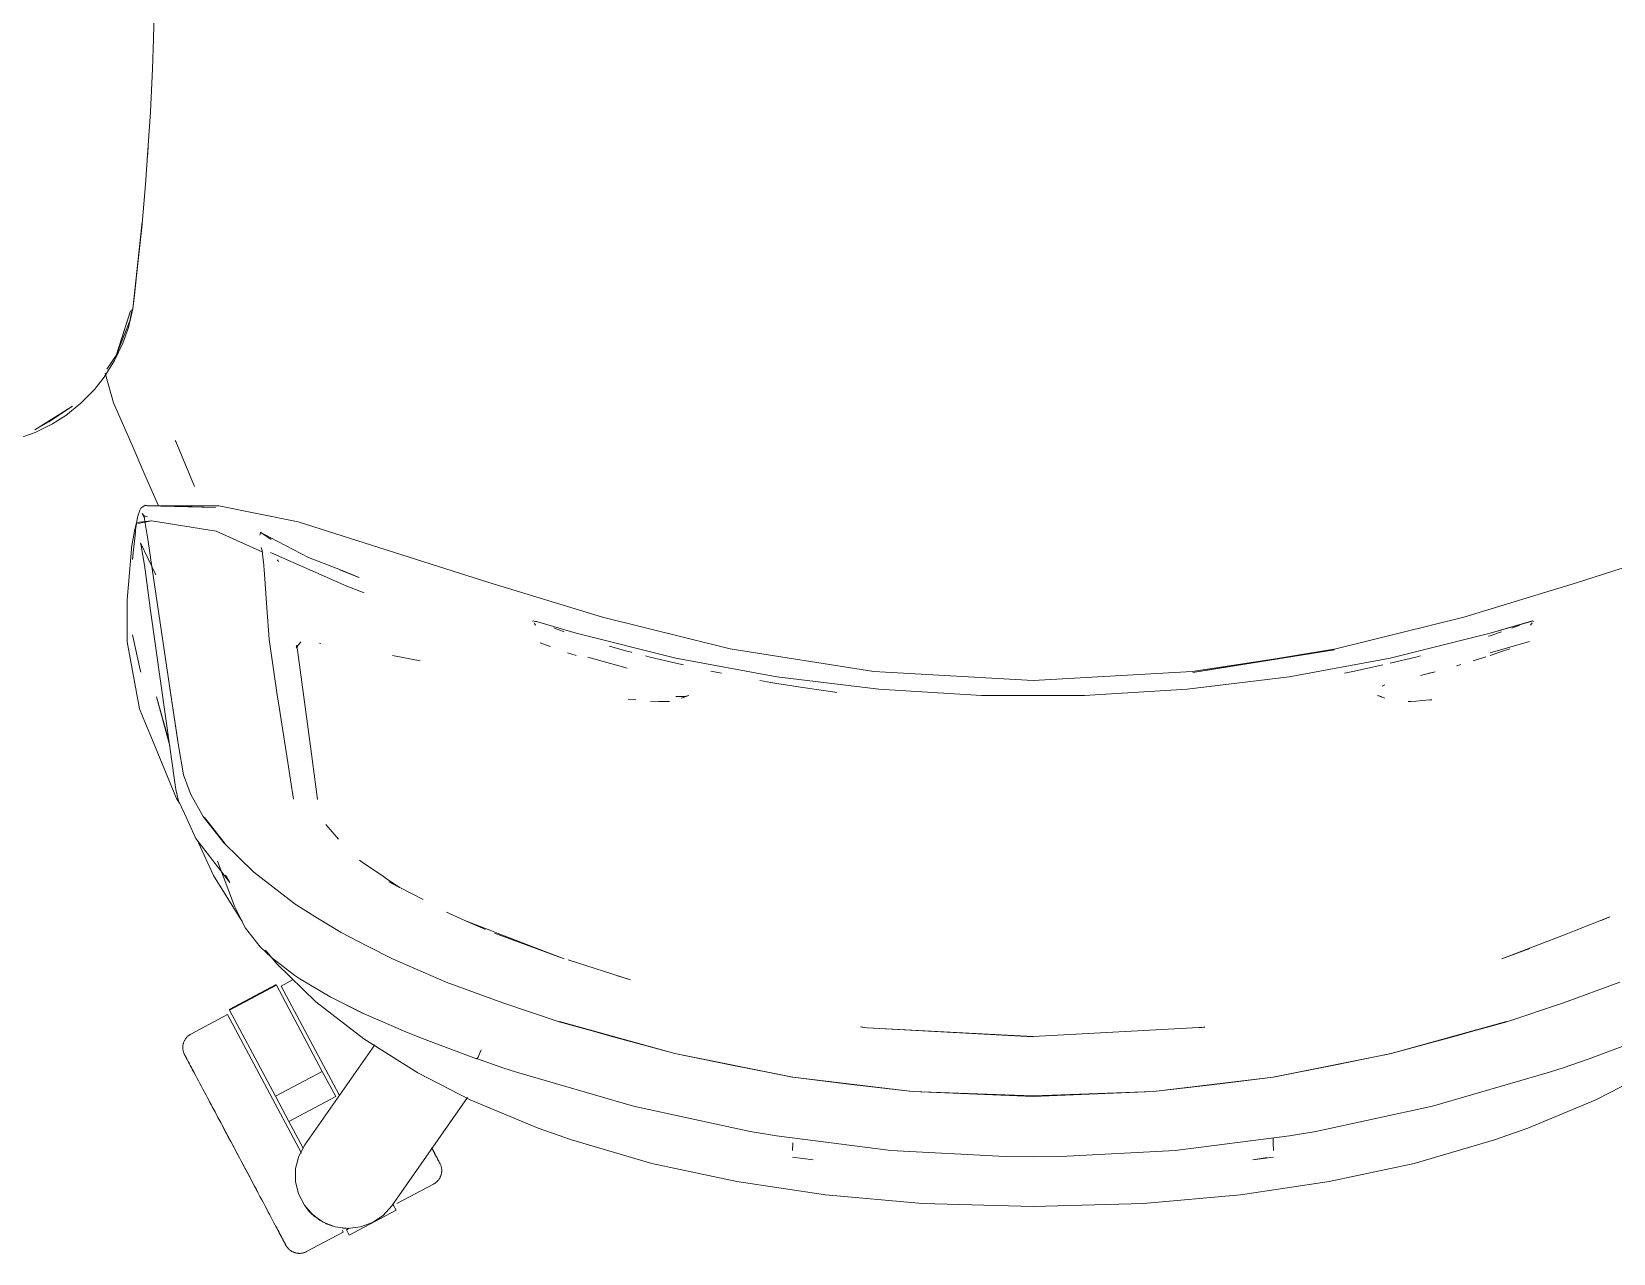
# Model space of a CAD drawing. Header units: millimetres. Extents: x 155927 to 295199, y -4084 to 97293.
# Drawn here: x 229405.4 to 229822.6, y 19396 to 19718.3 of the extents above; entities that cross this region are included whole.
import ezdxf

# ---------------------------------------------------------------- set-up
doc = ezdxf.new("R2010")
doc.units = ezdxf.units.MM
doc.header["$MEASUREMENT"] = 0
doc.layers.add('G-IMPT', color=8, linetype='CONTINUOUS', lineweight=9)
doc.layers.add('I-FURN', color=8, linetype='CONTINUOUS', lineweight=9)

msp = doc.modelspace()

# ---------------------------------------------------------------- linework, layer by layer
at = {"layer": 'G-IMPT'}
for p, q in [((229437.89, 19728.69), (229437.6, 19716.38)), ((229437.3, 19708.5), (229437.6, 19716.38)), ((229437.3, 19708.5), (229436.77, 19697.19)), ((229436.2, 19688.32), (229436.77, 19697.19)), ((229436.2, 19688.32), (229435.48, 19678.03)), ((229436.07, 19686.28), (229435.94, 19684.86)), ((229436.07, 19686.28), (229436.16, 19688.18)), ((229434.49, 19666.64), (229435.48, 19678.03)), ((229432.14, 19645.2), (229434.59, 19668.16)), ((229432.14, 19645.2), (229434.49, 19666.64)), ((229434.59, 19668.16), (229432.47, 19648.02)), ((229427.74, 19632.85), (229431.55, 19644.7)), ((229428.64, 19635.56), (229431.55, 19644.7)), ((229432.14, 19645.2), (229430.98, 19640.24)), ((229431.92, 19645.13), (229431.34, 19642.07)), ((229432.14, 19645.2), (229432.47, 19648.02)), ((229431.34, 19642.07), (229427.74, 19632.85)), ((229429.53, 19636.11), (229430.98, 19640.24)), ((229427.34, 19631.53), (229429.53, 19636.11)), ((229427.74, 19632.85), (229425.32, 19629.27)), ((229427.74, 19632.85), (229428.64, 19635.56)), ((229427.34, 19631.53), (229424.61, 19627.2)), ((229427.06, 19620.37), (229424.8, 19628.19)), ((229418.44, 19620.29), (229421.99, 19623.89)), ((229421.99, 19623.89), (229424.61, 19627.2)), ((229406.31, 19613.24), (229416.26, 19619.56)), ((229409.99, 19615.4), (229416.26, 19619.56)), ((229418.44, 19620.29), (229414.47, 19617.1)), ((229427.06, 19620.37), (229431.92, 19609.24)), ((229406.31, 19613.24), (229409.99, 19615.4)), ((229410.92, 19614.83), (229414.47, 19617.1)), ((229406.41, 19612.59), (229401.64, 19610.88)), ((229406.41, 19612.59), (229410.92, 19614.83)), ((229431.92, 19609.24), (229435.34, 19601.41)), ((229443.34, 19610.47), (229443.44, 19610.2)), ((229448.37, 19598.35), (229443.44, 19610.2)), ((229435.34, 19601.41), (229438.9, 19593.24)), ((229432.88, 19586.93), (229433.41, 19590.21)), ((229433.41, 19590.21), (229433.96, 19592.07)), ((229434.28, 19592.61), (229433.96, 19592.07)), ((229434.28, 19592.61), (229434.78, 19592.98)), ((229435, 19590.72), (229434.61, 19591.22)), ((229435.17, 19590.12), (229434.61, 19591.22)), ((229435.35, 19593.38), (229434.78, 19592.98)), ((229435.17, 19590.12), (229435, 19590.74)), ((229435, 19590.74), (229436.11, 19584.47)), ((229435.54, 19590.39), (229435, 19590.72)), ((229435.35, 19593.38), (229436.22, 19593.19)), ((229453.91, 19592.76), (229435.47, 19593.35)), ((229435.47, 19593.35), (229435.93, 19593.25)), ((229435.54, 19590.39), (229436.04, 19590.32)), ((229453.91, 19592.76), (229435.93, 19593.25)), ((229454.8, 19593.2), (229435.93, 19593.25)), ((229435.93, 19593.25), (229436.1, 19593.21)), ((229436.22, 19593.19), (229436.1, 19593.21)), ((229475.75, 19589.01), (229454.8, 19593.2)), ((229432.62, 19586.52), (229431.81, 19582.27)), ((229432.28, 19581.63), (229432.8, 19586.31)), ((229432.62, 19586.52), (229433.06, 19588.84)), ((229432.88, 19586.93), (229432.8, 19586.31)), ((229437.01, 19589.23), (229433.06, 19588.84)), ((229433.47, 19588.6), (229437.05, 19589.29)), ((229433.47, 19588.6), (229437.01, 19589.23)), ((229454.1, 19586.57), (229437.05, 19589.29)), ((229454.1, 19586.57), (229466.39, 19580.99)), ((229465.63, 19585.5), (229465.78, 19586.18)), ((229465.78, 19586.18), (229465.91, 19586.21)), ((229465.91, 19586.21), (229466.07, 19586.25)), ((229465.91, 19586.21), (229468.61, 19584.37)), ((229465.91, 19586.21), (229468.36, 19584.86)), ((229526, 19573.02), (229475.75, 19589.01)), ((229813.12, 19573.02), (229863.36, 19589.01)), ((229430.96, 19572.47), (229431.76, 19581.8)), ((229431.76, 19581.8), (229431.81, 19582.27)), ((229438.2, 19575.07), (229434.2, 19583.5)), ((229434.2, 19583.5), (229434.34, 19582.64)), ((229434.34, 19582.64), (229435.17, 19577.62)), ((229437.22, 19576.62), (229436.11, 19584.47)), ((229465.94, 19582.23), (229466.22, 19581.46)), ((229478.47, 19579.58), (229468.36, 19584.86)), ((229432.28, 19581.63), (229432.07, 19579.04)), ((229466.24, 19581.4), (229466.22, 19581.46)), ((229466.52, 19578.94), (229466.24, 19581.4)), ((229466.52, 19578.94), (229466.57, 19578.56)), ((229466.82, 19575.16), (229466.57, 19578.56)), ((229488.58, 19572.03), (229468.42, 19580.96)), ((229470.59, 19578.58), (229470.32, 19579.02)), ((229478.47, 19579.58), (229486.94, 19576.33)), ((229435.17, 19577.62), (229435.39, 19576.32)), ((229436.83, 19565.66), (229435.39, 19576.32)), ((229441.77, 19545.75), (229437.22, 19576.62)), ((229466.82, 19575.16), (229467.45, 19566.31)), ((229491.84, 19574.31), (229486.73, 19576.34)), ((229486.73, 19576.34), (229491.27, 19574.54)), ((229486.94, 19576.33), (229491.84, 19574.31)), ((229430.96, 19572.47), (229430.62, 19568.52)), ((229493.16, 19570.29), (229488.58, 19572.03)), ((229526, 19573.02), (229555.97, 19563.84)), ((229783.14, 19563.84), (229813.12, 19573.02)), ((229430.62, 19568.52), (229430.62, 19564.35)), ((229436.83, 19565.66), (229443.5, 19518.44)), ((229468.07, 19558.07), (229467.45, 19566.31)), ((229430.65, 19557.38), (229430.62, 19564.35)), ((229537.56, 19562.79), (229537.8, 19562.88)), ((229537.8, 19562.88), (229538.02, 19562.82)), ((229538.34, 19561.79), (229537.95, 19562.4)), ((229538.02, 19562.82), (229538.32, 19562.75)), ((229538.34, 19561.79), (229538.19, 19562)), ((229538.32, 19562.75), (229538.59, 19562.68)), ((229549.02, 19559.61), (229538.59, 19562.68)), ((229543.82, 19560.77), (229543.16, 19561.01)), ((229589.65, 19555.52), (229555.97, 19563.84)), ((229783.14, 19563.84), (229749.46, 19555.52)), ((229790.09, 19559.61), (229801.31, 19562.88)), ((229790.09, 19559.61), (229800.91, 19562.72)), ((229790.09, 19559.61), (229800.62, 19562.67)), ((229795.87, 19560.99), (229796.84, 19561.33)), ((229796.84, 19561.33), (229797.91, 19561.73)), ((229800.62, 19562.67), (229800.91, 19562.72)), ((229800.78, 19561.79), (229801.16, 19562.4)), ((229800.78, 19561.79), (229800.92, 19562)), ((229801.31, 19562.88), (229801.56, 19562.74)), ((229430.65, 19557.38), (229433.88, 19539.68)), ((229432.06, 19559.24), (229434.1, 19549.94)), ((229468.08, 19557.99), (229468.07, 19558.07)), ((229468.08, 19557.99), (229470.29, 19542.77)), ((229476.46, 19557.33), (229475.22, 19555.77)), ((229481.41, 19556.98), (229481.76, 19556.93)), ((229541.27, 19556.48), (229539.61, 19557.09)), ((229543.82, 19560.77), (229545.92, 19560.02)), ((229575.34, 19553.06), (229549.02, 19559.61)), ((229763.77, 19553.06), (229790.09, 19559.61)), ((229790.09, 19558.98), (229789.63, 19558.83)), ((229790.09, 19558.98), (229792.32, 19559.71)), ((229790.09, 19554.41), (229800.52, 19557.45)), ((229793.12, 19560), (229792.32, 19559.71)), ((229475.26, 19555.98), (229475.3, 19556.21)), ((229475.35, 19556.48), (229475.3, 19556.21)), ((229479.08, 19529.14), (229475.35, 19556.48)), ((229507.88, 19552.3), (229500.63, 19553.71)), ((229541.27, 19556.48), (229542.28, 19556.11)), ((229549.03, 19553.77), (229546.81, 19554.49)), ((229552.12, 19553.32), (229562.51, 19550.41)), ((229558.45, 19556.03), (229557.76, 19556.23)), ((229562.44, 19554.91), (229558.45, 19556.03)), ((229562.44, 19554.91), (229563.58, 19554.59)), ((229563.58, 19554.59), (229563.76, 19554.55)), ((229568.6, 19553.29), (229567.31, 19553.63)), ((229568.6, 19553.29), (229575.35, 19551.74)), ((229575.34, 19553.06), (229602.01, 19548.13)), ((229589.65, 19555.52), (229627.57, 19549.53)), ((229711.54, 19549.53), (229749.08, 19555.26)), ((229749.46, 19555.52), (229711.72, 19549.26)), ((229711.72, 19549.26), (229749.08, 19555.26)), ((229763.77, 19553.06), (229737.11, 19548.13)), ((229763.76, 19551.74), (229770.51, 19553.29)), ((229770.51, 19553.29), (229771.79, 19553.63)), ((229788.17, 19553.12), (229785.68, 19552.34)), ((229788.95, 19553.37), (229788.17, 19553.12)), ((229792.39, 19554.52), (229790.09, 19553.75)), ((229792.39, 19554.52), (229793.11, 19554.78)), ((229795.27, 19555.54), (229793.11, 19554.78)), ((229434.1, 19549.94), (229434.25, 19549.36)), ((229577.33, 19551.28), (229575.35, 19551.74)), ((229587.37, 19549.08), (229584.56, 19549.62)), ((229627.57, 19549.53), (229669.56, 19547.17)), ((229711.54, 19549.53), (229669.56, 19547.17)), ((229751.73, 19549.11), (229754.36, 19549.58)), ((229754.36, 19549.58), (229761.78, 19551.29)), ((229775.59, 19549.44), (229771.73, 19548.44)), ((229775.59, 19549.44), (229774.06, 19549.05)), ((229782.38, 19551.35), (229781.26, 19551.01)), ((229441.77, 19545.75), (229444.1, 19530.56)), ((229441.87, 19545.14), (229444.17, 19529.98)), ((229441.87, 19545.14), (229444.1, 19530.56)), ((229597.48, 19547.16), (229600.38, 19546.6)), ((229602.01, 19546.36), (229600.38, 19546.6)), ((229602.01, 19548.13), (229628.93, 19544.83)), ((229607.63, 19545.51), (229602.01, 19546.36)), ((229607.63, 19545.51), (229616.16, 19544.21)), ((229656, 19543.18), (229628.93, 19544.83)), ((229683.12, 19543.18), (229710.19, 19544.83)), ((229737.11, 19548.13), (229710.19, 19544.83)), ((229761.64, 19545.68), (229762.38, 19545.98)), ((229761.97, 19545.84), (229762.38, 19545.98)), ((229438.38, 19542.86), (229441.73, 19530.97)), ((229438.38, 19542.86), (229441.88, 19529.91)), ((229470.29, 19542.77), (229470.54, 19541.22)), ((229470.54, 19541.22), (229472.4, 19529.45)), ((229564.84, 19542.03), (229562.74, 19542.25)), ((229573.69, 19541.63), (229568.63, 19541.72)), ((229568.63, 19541.72), (229570.9, 19541.64)), ((229573.69, 19541.63), (229570.9, 19541.64)), ((229577.7, 19542.96), (229575.39, 19542.92)), ((229575.53, 19542.91), (229575.39, 19542.92)), ((229578.74, 19543.17), (229576.79, 19542.49)), ((229577.7, 19542.96), (229578.74, 19543.17)), ((229616.16, 19544.21), (229617.82, 19544.03)), ((229656, 19543.18), (229683.12, 19543.18)), ((229760.37, 19543.17), (229762.32, 19542.49)), ((229760.37, 19543.17), (229761.42, 19542.96)), ((229768.46, 19541.64), (229769.16, 19541.64)), ((229770.53, 19541.74), (229769.16, 19541.64)), ((229770.53, 19541.74), (229774.24, 19542.02)), ((229774.24, 19542.02), (229774.72, 19542.05)), ((229433.88, 19539.68), (229435.48, 19535.82)), ((229436.87, 19532.46), (229435.48, 19535.82)), ((229443.66, 19516.01), (229436.87, 19532.46)), ((229445.47, 19522.31), (229444.17, 19529.98)), ((229472.67, 19527.79), (229472.4, 19529.45)), ((229473.73, 19520.95), (229472.67, 19527.79)), ((229479.08, 19529.14), (229480.86, 19515.79)), ((229447.22, 19517.52), (229445.47, 19522.31)), ((229473.73, 19520.95), (229474.47, 19515.88)), ((229443.5, 19518.44), (229444.15, 19515.45)), ((229444.44, 19514.84), (229443.66, 19516.01)), ((229445.72, 19512.08), (229444.15, 19515.45)), ((229447.22, 19517.52), (229447.43, 19517.1)), ((229450.72, 19511.26), (229447.43, 19517.1)), ((229480.86, 19515.79), (229480.72, 19516.26)), ((229448.78, 19505.51), (229445.72, 19512.08)), ((229456.14, 19504.29), (229450.72, 19511.26)), ((229451.05, 19511.04), (229456.45, 19504.09)), ((229451.05, 19511.04), (229453.64, 19507.66)), ((229456.45, 19504.09), (229453.64, 19507.66)), ((229486.36, 19505.29), (229483.02, 19509.2)), ((229457.7, 19493.86), (229448.78, 19505.51)), ((229453.41, 19495.75), (229449.43, 19504.37)), ((229456.14, 19504.29), (229464.04, 19496.56)), ((229454.47, 19499.51), (229458.98, 19487.61)), ((229493, 19499.01), (229491.89, 19499.77)), ((229498.13, 19495.52), (229493, 19499.01)), ((229460.53, 19484.3), (229453.41, 19495.75)), ((229457.7, 19493.86), (229456.58, 19495.81)), ((229464.04, 19496.56), (229474.48, 19488.54)), ((229498.71, 19495.13), (229498.13, 19495.52)), ((229502.46, 19492.57), (229498.71, 19495.13)), ((229502.46, 19492.57), (229499.69, 19494.07)), ((229508.73, 19489.4), (229499.69, 19494.07)), ((229460.05, 19485.38), (229458.98, 19487.61)), ((229474.48, 19488.54), (229474.73, 19488.37)), ((229480.83, 19484.49), (229474.73, 19488.37)), ((229514.84, 19486.01), (229519.68, 19483.82)), ((229461.22, 19482.94), (229460.05, 19485.38)), ((229460.53, 19484.3), (229461.03, 19483.53)), ((229461.22, 19482.94), (229461.84, 19481.81)), ((229461.84, 19481.81), (229465.7, 19476.94)), ((229480.83, 19484.49), (229487.06, 19480.72)), ((229519.68, 19483.82), (229525.13, 19481.51)), ((229519.68, 19483.82), (229526.76, 19481.09)), ((229812.35, 19481.09), (229821.67, 19484.82)), ((229821.67, 19484.82), (229819.43, 19483.82)), ((229493.85, 19477.15), (229487.06, 19480.72)), ((229528.49, 19480.43), (229526.76, 19481.09)), ((229545.94, 19473.72), (229527.53, 19480.54)), ((229545.94, 19473.72), (229528.49, 19480.43)), ((229793.17, 19473.72), (229810.62, 19480.43)), ((229810.62, 19480.43), (229812.35, 19481.09)), ((229468.72, 19474.05), (229465.7, 19476.94)), ((229467.14, 19476.05), (229470.14, 19472.38)), ((229468.72, 19474.05), (229474.85, 19469.33)), ((229493.85, 19477.15), (229500.58, 19473.76)), ((229514.8, 19467.59), (229500.58, 19473.76)), ((229563.41, 19468.19), (229546.93, 19473.44)), ((229793.17, 19473.72), (229800.6, 19476.44)), ((229470.14, 19472.38), (229480.44, 19462.42)), ((229474.85, 19469.33), (229476.14, 19468.47)), ((229563.41, 19468.19), (229559.98, 19469.26)), ((229484.14, 19463.74), (229476.14, 19468.47)), ((229514.8, 19467.59), (229529.68, 19462.13)), ((229809.43, 19462.13), (229824.31, 19467.59)), ((229493.04, 19452.61), (229480.44, 19462.42)), ((229492.75, 19459.43), (229484.14, 19463.74)), ((229493.19, 19459.21), (229484.14, 19463.74)), ((229484.14, 19463.74), (229484.74, 19463.43)), ((229493.19, 19459.21), (229484.74, 19463.43)), ((229544.6, 19457.12), (229529.68, 19462.13)), ((229809.43, 19462.13), (229794.51, 19457.12)), ((229492.75, 19459.43), (229493.19, 19459.21)), ((229493.19, 19459.21), (229504.15, 19454.44)), ((229575.1, 19448.73), (229544.6, 19457.12)), ((229557.85, 19453.39), (229544.69, 19457.16)), ((229575.1, 19448.73), (229544.69, 19457.16)), ((229764.01, 19448.73), (229794.42, 19457.16)), ((229764.01, 19448.73), (229794.51, 19457.12)), ((229781.26, 19453.39), (229794.42, 19457.16)), ((229493.04, 19452.61), (229507.33, 19443.64)), ((229504.15, 19454.44), (229507.83, 19452.96)), ((229507.83, 19452.96), (229522.8, 19447.38)), ((229557.85, 19453.39), (229575.1, 19448.73)), ((229625.83, 19455.5), (229624.05, 19455.76)), ((229624.28, 19455.78), (229624.52, 19455.74)), ((229625.83, 19455.5), (229624.52, 19455.74)), ((229669.56, 19453.18), (229625.83, 19455.5)), ((229669.56, 19453.23), (229625.83, 19455.5)), ((229669.56, 19453.23), (229714.9, 19455.73)), ((229713.28, 19455.5), (229714.59, 19455.74)), ((229714.9, 19455.73), (229713.28, 19455.5)), ((229714.83, 19455.78), (229714.59, 19455.74)), ((229781.26, 19453.39), (229764.01, 19448.73)), ((229816.21, 19447.36), (229831.28, 19452.96)), ((229523.58, 19448.65), (229523.2, 19447.83)), ((229523.58, 19448.65), (229523.3, 19448.01)), ((229523.58, 19448.65), (229524, 19449.71)), ((229523.58, 19448.65), (229523.78, 19449.12)), ((229524, 19449.71), (229523.78, 19449.12)), ((229575.1, 19448.73), (229606.23, 19442.56)), ((229575.1, 19448.73), (229590.12, 19445.66)), ((229575.1, 19448.73), (229606.15, 19442.56)), ((229732.89, 19442.56), (229764.13, 19448.78)), ((229764.13, 19448.78), (229732.96, 19442.56)), ((229764.01, 19448.73), (229748.99, 19445.66)), ((229522.93, 19447.42), (229522.79, 19447.42)), ((229522.79, 19447.42), (229529.73, 19445.02)), ((229522.8, 19447.38), (229522.93, 19447.42)), ((229522.93, 19447.42), (229523.2, 19447.83)), ((229522.93, 19447.42), (229522.97, 19447.43)), ((229523.2, 19447.83), (229522.97, 19447.43)), ((229523.3, 19448.01), (229523.2, 19447.83)), ((229533.33, 19443.82), (229529.73, 19445.02)), ((229606.23, 19442.56), (229590.12, 19445.66)), ((229732.89, 19442.56), (229748.99, 19445.66)), ((229805.78, 19443.82), (229809.38, 19445.02)), ((229816.21, 19447.36), (229809.38, 19445.02)), ((229507.33, 19443.64), (229521.11, 19436.55)), ((229564.16, 19434.88), (229533.33, 19443.82)), ((229637.74, 19438.74), (229606.15, 19442.56)), ((229637.78, 19438.78), (229606.23, 19442.56)), ((229606.23, 19442.56), (229621.7, 19440.62)), ((229637.78, 19438.78), (229621.7, 19440.62)), ((229701.33, 19438.78), (229732.89, 19442.56)), ((229717.41, 19440.62), (229701.33, 19438.78)), ((229701.37, 19438.74), (229732.96, 19442.56)), ((229717.41, 19440.62), (229732.89, 19442.56)), ((229805.78, 19443.82), (229774.95, 19434.88)), ((229818, 19436.55), (229831.78, 19443.64)), ((229539.08, 19429.03), (229521.11, 19436.55)), ((229637.74, 19438.74), (229669.56, 19437.41)), ((229652.67, 19438.1), (229637.78, 19438.78)), ((229637.78, 19438.78), (229669.56, 19437.63)), ((229652.67, 19438.1), (229669.56, 19437.63)), ((229701.33, 19438.78), (229669.56, 19437.63)), ((229669.56, 19437.41), (229701.37, 19438.74)), ((229686.44, 19438.1), (229669.56, 19437.63)), ((229701.33, 19438.78), (229686.44, 19438.1)), ((229800.03, 19429.03), (229818, 19436.55)), ((229564.16, 19434.88), (229594.95, 19428.21)), ((229744.16, 19428.21), (229774.95, 19434.88)), ((229547.82, 19425.96), (229539.08, 19429.03)), ((229601.87, 19427.03), (229594.95, 19428.21)), ((229737.24, 19427.03), (229744.16, 19428.21)), ((229800.03, 19429.03), (229791.29, 19425.96)), ((229547.82, 19425.96), (229569.06, 19419.78)), ((229632.04, 19423.21), (229601.87, 19427.03)), ((229606.18, 19425.23), (229606.11, 19423.14)), ((229707.07, 19423.21), (229737.24, 19427.03)), ((229732.88, 19426.48), (229732.93, 19425.23)), ((229733, 19423.14), (229732.93, 19425.23)), ((229791.29, 19425.96), (229770.05, 19419.78)), ((229569.06, 19419.78), (229591.42, 19414.97)), ((229606.11, 19423.14), (229606.11, 19423.25)), ((229606.14, 19421.38), (229611.56, 19420.73)), ((229662.24, 19421.6), (229632.04, 19423.21)), ((229662.24, 19421.6), (229669.56, 19421.5)), ((229676.87, 19421.6), (229669.56, 19421.5)), ((229676.87, 19421.6), (229707.07, 19423.21)), ((229732.97, 19421.38), (229727.56, 19420.73)), ((229731.32, 19421.3), (229727.56, 19420.73)), ((229733, 19423.14), (229733, 19423.25)), ((229770.05, 19419.78), (229747.69, 19414.97)), ((229591.42, 19414.97), (229614.84, 19411.48)), ((229724.27, 19411.48), (229747.69, 19414.97)), ((229614.84, 19411.48), (229640.41, 19409.21)), ((229698.7, 19409.21), (229724.27, 19411.48)), ((229640.41, 19409.21), (229669.56, 19408.37)), ((229669.56, 19408.37), (229698.7, 19409.21))]:
    msp.add_line(p, q, dxfattribs=at)
at = {"layer": 'I-FURN'}
for p, q in [((229469.94, 19466.92), (229457.58, 19460.35)), ((229457.67, 19460.18), (229470.03, 19466.75)), ((229470.03, 19466.75), (229482.11, 19444.04)), ((229474.42, 19468.24), (229471.26, 19466.56)), ((229471.26, 19466.56), (229486.52, 19437.87)), ((229457.13, 19459.05), (229447.45, 19453.9)), ((229457.13, 19459.05), (229476.6, 19422.45)), ((229469.74, 19437.47), (229457.67, 19460.18)), ((229445.91, 19452.46), (229445.99, 19452.59)), ((229445.99, 19452.59), (229446.09, 19452.72)), ((229446.09, 19452.72), (229446.19, 19452.85)), ((229446.19, 19452.85), (229446.29, 19452.98)), ((229446.29, 19452.98), (229446.4, 19453.1)), ((229446.4, 19453.1), (229446.51, 19453.21)), ((229446.51, 19453.21), (229446.62, 19453.32)), ((229446.62, 19453.32), (229446.75, 19453.43)), ((229446.75, 19453.43), (229446.87, 19453.53)), ((229446.87, 19453.53), (229447, 19453.63)), ((229447, 19453.63), (229447.13, 19453.72)), ((229447.13, 19453.72), (229447.27, 19453.8)), ((229447.27, 19453.8), (229447.41, 19453.88)), ((229447.41, 19453.88), (229447.45, 19453.9)), ((229445.31, 19450.47), (229445.32, 19450.63)), ((229445.31, 19450.31), (229445.31, 19450.47)), ((229445.32, 19450.15), (229445.31, 19450.31)), ((229445.32, 19450.63), (229445.34, 19450.79)), ((229445.33, 19449.99), (229445.32, 19450.15)), ((229445.34, 19449.83), (229445.33, 19449.99)), ((229445.34, 19450.79), (229445.36, 19450.95)), ((229445.37, 19449.67), (229445.34, 19449.83)), ((229445.36, 19450.95), (229445.38, 19451.11)), ((229445.4, 19449.51), (229445.37, 19449.67)), ((229445.38, 19451.11), (229445.42, 19451.27)), ((229445.43, 19449.35), (229445.4, 19449.51)), ((229445.42, 19451.27), (229445.46, 19451.42)), ((229445.48, 19449.2), (229445.43, 19449.35)), ((229445.46, 19451.42), (229445.5, 19451.58)), ((229445.53, 19449.04), (229445.48, 19449.2)), ((229445.5, 19451.58), (229445.56, 19451.73)), ((229445.58, 19448.89), (229445.53, 19449.04)), ((229445.56, 19451.73), (229445.62, 19451.88)), ((229445.64, 19448.74), (229445.58, 19448.89)), ((229445.62, 19451.88), (229445.68, 19452.03)), ((229445.71, 19448.6), (229445.64, 19448.74)), ((229445.68, 19452.03), (229445.75, 19452.17)), ((229445.78, 19448.45), (229445.71, 19448.6)), ((229445.75, 19452.17), (229445.83, 19452.32)), ((229445.79, 19448.45), (229445.78, 19448.45)), ((229445.78, 19448.45), (229445.79, 19448.43)), ((229445.81, 19448.4), (229445.79, 19448.45)), ((229445.79, 19448.43), (229445.83, 19448.37)), ((229445.85, 19448.32), (229445.81, 19448.4)), ((229445.83, 19452.32), (229445.91, 19452.46)), ((229445.83, 19448.37), (229445.88, 19448.27)), ((229445.92, 19448.2), (229445.85, 19448.32)), ((229477.49, 19424.63), (229496, 19451.06)), ((229445.88, 19448.27), (229445.95, 19448.13)), ((229446, 19448.04), (229445.92, 19448.2)), ((229445.95, 19448.13), (229446.05, 19447.95)), ((229446.11, 19447.84), (229446, 19448.04)), ((229446.05, 19447.95), (229446.17, 19447.73)), ((229446.24, 19447.6), (229446.11, 19447.84)), ((229446.17, 19447.73), (229446.3, 19447.47)), ((229446.39, 19447.32), (229446.24, 19447.6)), ((229446.3, 19447.47), (229446.46, 19447.18)), ((229446.55, 19447), (229446.39, 19447.32)), ((229446.46, 19447.18), (229446.64, 19446.84)), ((229446.74, 19446.64), (229446.55, 19447)), ((229446.64, 19446.84), (229446.84, 19446.47)), ((229446.95, 19446.25), (229446.74, 19446.64)), ((229446.84, 19446.47), (229447.06, 19446.06)), ((229447.18, 19445.82), (229446.95, 19446.25)), ((229447.06, 19446.06), (229447.29, 19445.61)), ((229447.43, 19445.36), (229447.18, 19445.82)), ((229447.29, 19445.61), (229447.55, 19445.13)), ((229447.7, 19444.85), (229447.43, 19445.36)), ((229447.55, 19445.13), (229447.82, 19444.61)), ((229447.98, 19444.32), (229447.7, 19444.85)), ((229447.82, 19444.61), (229448.12, 19444.06)), ((229448.28, 19443.75), (229447.98, 19444.32)), ((229448.12, 19444.06), (229448.43, 19443.48)), ((229448.43, 19443.48), (229448.76, 19442.86)), ((229448.76, 19442.86), (229449.1, 19442.21)), ((229449.1, 19442.21), (229449.46, 19441.54)), ((229449.46, 19441.54), (229449.84, 19440.83)), ((229449.84, 19440.83), (229450.23, 19440.09)), ((229450.23, 19440.09), (229450.63, 19439.33)), ((229469.74, 19437.47), (229482.11, 19444.04)), ((229482.11, 19444.04), (229485.64, 19437.4)), ((229450.63, 19439.33), (229451.05, 19438.54)), ((229451.05, 19438.54), (229451.48, 19437.73)), ((229451.48, 19437.73), (229451.93, 19436.9)), ((229452.17, 19436.44), (229451.72, 19437.28)), ((229451.93, 19436.9), (229452.38, 19436.04)), ((229452.63, 19435.57), (229452.17, 19436.44)), ((229452.38, 19436.04), (229452.85, 19435.16)), ((229473.28, 19430.83), (229469.74, 19437.47)), ((229473.28, 19430.83), (229485.64, 19437.4)), ((229520.43, 19437.17), (229500.42, 19408.58)), ((229453.1, 19434.68), (229452.63, 19435.57)), ((229452.85, 19435.16), (229453.32, 19434.27)), ((229453.59, 19433.78), (229453.1, 19434.68)), ((229453.32, 19434.27), (229453.81, 19433.35)), ((229454.08, 19432.85), (229453.59, 19433.78)), ((229453.81, 19433.35), (229454.3, 19432.42)), ((229454.58, 19431.92), (229454.08, 19432.85)), ((229454.3, 19432.42), (229454.81, 19431.48)), ((229455.08, 19430.96), (229454.58, 19431.92)), ((229454.81, 19431.48), (229455.32, 19430.52)), ((229455.59, 19430), (229455.08, 19430.96)), ((229455.32, 19430.52), (229455.83, 19429.55)), ((229456.11, 19429.03), (229455.59, 19430)), ((229455.83, 19429.55), (229456.35, 19428.57)), ((229456.63, 19428.04), (229456.11, 19429.03)), ((229456.35, 19428.57), (229456.88, 19427.59)), ((229457.16, 19427.05), (229456.63, 19428.04)), ((229456.88, 19427.59), (229457.4, 19426.59)), ((229477.03, 19423.77), (229473.28, 19430.83)), ((229457.69, 19426.05), (229457.16, 19427.05)), ((229457.4, 19426.59), (229457.94, 19425.59)), ((229458.22, 19425.05), (229457.69, 19426.05)), ((229457.94, 19425.59), (229458.47, 19424.59)), ((229458.76, 19424.05), (229458.22, 19425.05)), ((229458.47, 19424.59), (229459, 19423.59)), ((229459.29, 19423.04), (229458.76, 19424.05)), ((229459, 19423.59), (229459.54, 19422.58)), ((229475.9, 19421.66), (229477.49, 19424.63)), ((229510.93, 19423.91), (229511.22, 19423.37)), ((229511.36, 19423.1), (229511.09, 19423.61)), ((229511.22, 19423.37), (229511.48, 19422.87)), ((229459.83, 19422.04), (229459.29, 19423.04)), ((229459.54, 19422.58), (229460.07, 19421.58)), ((229460.36, 19421.04), (229459.83, 19422.04)), ((229460.07, 19421.58), (229460.6, 19420.58)), ((229460.89, 19420.04), (229460.36, 19421.04)), ((229460.6, 19420.58), (229461.13, 19419.58)), ((229461.42, 19419.04), (229460.89, 19420.04)), ((229461.13, 19419.58), (229461.66, 19418.59)), ((229475.07, 19418.39), (229475.9, 19421.66)), ((229511.62, 19422.61), (229511.36, 19423.1)), ((229511.48, 19422.87), (229511.73, 19422.4)), ((229511.86, 19422.17), (229511.62, 19422.61)), ((229511.73, 19422.4), (229511.96, 19421.97)), ((229512.07, 19421.76), (229511.86, 19422.17)), ((229511.96, 19421.97), (229512.17, 19421.58)), ((229512.27, 19421.38), (229512.07, 19421.76)), ((229512.17, 19421.58), (229512.36, 19421.23)), ((229512.45, 19421.05), (229512.27, 19421.38)), ((229512.36, 19421.23), (229512.53, 19420.91)), ((229512.61, 19420.75), (229512.45, 19421.05)), ((229512.53, 19420.91), (229512.67, 19420.63)), ((229512.75, 19420.49), (229512.61, 19420.75)), ((229512.67, 19420.63), (229512.8, 19420.39)), ((229512.86, 19420.27), (229512.75, 19420.49)), ((229512.8, 19420.39), (229512.91, 19420.19)), ((229512.96, 19420.09), (229512.86, 19420.27)), ((229512.91, 19420.19), (229513, 19420.03)), ((229513.03, 19419.95), (229512.96, 19420.09)), ((229513, 19420.03), (229513.06, 19419.9)), ((229513.09, 19419.85), (229513.03, 19419.95)), ((229513.06, 19419.9), (229513.1, 19419.82)), ((229513.12, 19419.79), (229513.09, 19419.85)), ((229513.1, 19419.82), (229513.13, 19419.78)), ((229513.13, 19419.77), (229513.12, 19419.79)), ((229513.13, 19419.78), (229513.13, 19419.77)), ((229513.13, 19419.77), (229513.2, 19419.63)), ((229513.2, 19419.63), (229513.27, 19419.48)), ((229513.27, 19419.48), (229513.33, 19419.33)), ((229513.33, 19419.33), (229513.39, 19419.18)), ((229513.39, 19419.18), (229513.43, 19419.03)), ((229461.94, 19418.06), (229461.42, 19419.04)), ((229461.66, 19418.59), (229462.18, 19417.6)), ((229462.47, 19417.08), (229461.94, 19418.06)), ((229462.18, 19417.6), (229462.7, 19416.63)), ((229462.98, 19416.11), (229462.47, 19417.08)), ((229462.7, 19416.63), (229463.22, 19415.67)), ((229463.49, 19415.15), (229462.98, 19416.11)), ((229463.22, 19415.67), (229463.72, 19414.71)), ((229463.99, 19414.21), (229463.49, 19415.15)), ((229475.05, 19415.01), (229475.07, 19418.39)), ((229475.84, 19411.73), (229475.05, 19415.01)), ((229512.4, 19415.01), (229512.29, 19414.9)), ((229512.52, 19415.13), (229512.4, 19415.01)), ((229512.62, 19415.25), (229512.52, 19415.13)), ((229512.73, 19415.37), (229512.62, 19415.25)), ((229512.82, 19415.5), (229512.73, 19415.37)), ((229512.92, 19415.63), (229512.82, 19415.5)), ((229513, 19415.77), (229512.92, 19415.63)), ((229513.09, 19415.91), (229513, 19415.77)), ((229513.16, 19416.05), (229513.09, 19415.91)), ((229513.23, 19416.2), (229513.16, 19416.05)), ((229513.3, 19416.34), (229513.23, 19416.2)), ((229513.36, 19416.49), (229513.3, 19416.34)), ((229513.41, 19416.65), (229513.36, 19416.49)), ((229513.45, 19416.8), (229513.41, 19416.65)), ((229513.43, 19419.03), (229513.48, 19418.87)), ((229513.49, 19416.96), (229513.45, 19416.8)), ((229513.48, 19418.87), (229513.51, 19418.72)), ((229513.53, 19417.12), (229513.49, 19416.96)), ((229513.51, 19418.72), (229513.54, 19418.56)), ((229513.56, 19417.27), (229513.53, 19417.12)), ((229513.54, 19418.56), (229513.57, 19418.4)), ((229513.58, 19417.43), (229513.56, 19417.27)), ((229513.57, 19418.4), (229513.59, 19418.24)), ((229513.59, 19417.59), (229513.58, 19417.43)), ((229513.59, 19418.24), (229513.6, 19418.08)), ((229513.6, 19417.76), (229513.59, 19417.59)), ((229513.6, 19418.08), (229513.6, 19417.92)), ((229513.6, 19417.92), (229513.6, 19417.76)), ((229463.72, 19414.71), (229464.22, 19413.78)), ((229464.49, 19413.28), (229463.99, 19414.21)), ((229464.22, 19413.78), (229464.71, 19412.85)), ((229464.97, 19412.36), (229464.49, 19413.28)), ((229464.71, 19412.85), (229465.19, 19411.95)), ((229465.19, 19411.95), (229465.66, 19411.06)), ((229465.66, 19411.06), (229466.13, 19410.19)), ((229477.38, 19408.74), (229475.84, 19411.73)), ((229501.78, 19409.17), (229511.46, 19414.32)), ((229511.5, 19414.34), (229511.46, 19414.32)), ((229511.64, 19414.42), (229511.5, 19414.34)), ((229511.78, 19414.51), (229511.64, 19414.42)), ((229511.91, 19414.6), (229511.78, 19414.51)), ((229512.04, 19414.7), (229511.91, 19414.6)), ((229512.17, 19414.8), (229512.04, 19414.7)), ((229512.29, 19414.9), (229512.17, 19414.8)), ((229466.13, 19410.19), (229466.58, 19409.35)), ((229466.58, 19409.35), (229467.01, 19408.52)), ((229467.01, 19408.52), (229467.44, 19407.72)), ((229467.44, 19407.72), (229467.85, 19406.94)), ((229467.85, 19406.94), (229468.25, 19406.2)), ((229479.6, 19406.2), (229477.38, 19408.74)), ((229477.59, 19408.45), (229478.74, 19407.03)), ((229478.74, 19407.03), (229481.53, 19404.74)), ((229489.21, 19400.85), (229501.58, 19407.42)), ((229500.42, 19408.58), (229498.16, 19406.07)), ((229500.88, 19408.73), (229500.83, 19408.82)), ((229500.83, 19408.82), (229501.58, 19407.42)), ((229468.25, 19406.2), (229468.64, 19405.47)), ((229468.64, 19405.47), (229469, 19404.78)), ((229469, 19404.78), (229469.36, 19404.11)), ((229469.36, 19404.11), (229469.69, 19403.48)), ((229469.69, 19403.48), (229470.01, 19402.88)), ((229470.18, 19402.57), (229469.87, 19403.15)), ((229470.01, 19402.88), (229470.32, 19402.31)), ((229470.47, 19402.02), (229470.18, 19402.57)), ((229482.37, 19404.26), (229479.6, 19406.2)), ((229485.51, 19403.04), (229482.37, 19404.26)), ((229488.86, 19402.61), (229485.51, 19403.04)), ((229489.23, 19402.65), (229488.47, 19402.24)), ((229492.21, 19403), (229488.86, 19402.61)), ((229495.37, 19404.17), (229492.21, 19403)), ((229498.16, 19406.07), (229495.37, 19404.17)), ((229470.32, 19402.31), (229470.6, 19401.78)), ((229470.75, 19401.5), (229470.47, 19402.02)), ((229470.6, 19401.78), (229470.87, 19401.27)), ((229471, 19401.02), (229470.75, 19401.5)), ((229470.87, 19401.27), (229471.12, 19400.81)), ((229471.24, 19400.57), (229471, 19401.02)), ((229471.12, 19400.81), (229471.34, 19400.38)), ((229471.46, 19400.16), (229471.24, 19400.57)), ((229471.34, 19400.38), (229471.55, 19399.99)), ((229471.66, 19399.79), (229471.46, 19400.16)), ((229471.55, 19399.99), (229471.74, 19399.63)), ((229471.84, 19399.45), (229471.66, 19399.79)), ((229471.74, 19399.63), (229471.91, 19399.31)), ((229471.99, 19399.16), (229471.84, 19399.45)), ((229471.91, 19399.31), (229472.06, 19399.03)), ((229472.13, 19398.9), (229471.99, 19399.16)), ((229472.06, 19399.03), (229472.19, 19398.79)), ((229472.25, 19398.68), (229472.13, 19398.9)), ((229472.19, 19398.79), (229472.29, 19398.59)), ((229472.34, 19398.5), (229472.25, 19398.68)), ((229472.29, 19398.59), (229472.38, 19398.43)), ((229472.42, 19398.36), (229472.34, 19398.5)), ((229472.38, 19398.43), (229472.44, 19398.31)), ((229472.47, 19398.26), (229472.42, 19398.36)), ((229472.44, 19398.31), (229472.49, 19398.23)), ((229472.5, 19398.2), (229472.47, 19398.26)), ((229477.96, 19396.51), (229487.65, 19401.66)), ((229487.45, 19402.04), (229487.65, 19401.66)), ((229489.21, 19400.85), (229488.47, 19402.24)), ((229488.47, 19402.24), (229488.52, 19402.16)), ((229472.49, 19398.23), (229472.51, 19398.18)), ((229472.51, 19398.18), (229472.5, 19398.2)), ((229472.53, 19398.14), (229472.51, 19398.18)), ((229472.51, 19398.18), (229472.51, 19398.18)), ((229472.61, 19398), (229472.53, 19398.14)), ((229472.7, 19397.86), (229472.61, 19398)), ((229472.79, 19397.73), (229472.7, 19397.86)), ((229472.89, 19397.6), (229472.79, 19397.73)), ((229472.99, 19397.48), (229472.89, 19397.6)), ((229473.09, 19397.35), (229472.99, 19397.48)), ((229473.21, 19397.24), (229473.09, 19397.35)), ((229473.32, 19397.12), (229473.21, 19397.24)), ((229473.44, 19397.02), (229473.32, 19397.12)), ((229473.57, 19396.91), (229473.44, 19397.02)), ((229473.69, 19396.82), (229473.57, 19396.91)), ((229473.83, 19396.72), (229473.69, 19396.82)), ((229473.96, 19396.64), (229473.83, 19396.72)), ((229474.1, 19396.56), (229473.96, 19396.64)), ((229474.24, 19396.48), (229474.1, 19396.56)), ((229474.39, 19396.41), (229474.24, 19396.48)), ((229474.54, 19396.34), (229474.39, 19396.41)), ((229474.69, 19396.29), (229474.54, 19396.34)), ((229474.84, 19396.23), (229474.69, 19396.29)), ((229474.99, 19396.19), (229474.84, 19396.23)), ((229475.15, 19396.15), (229474.99, 19396.19)), ((229475.31, 19396.11), (229475.15, 19396.15)), ((229475.46, 19396.09), (229475.31, 19396.11)), ((229475.62, 19396.06), (229475.46, 19396.09)), ((229475.79, 19396.05), (229475.62, 19396.06)), ((229475.95, 19396.04), (229475.79, 19396.05)), ((229476.11, 19396.04), (229475.95, 19396.04)), ((229476.27, 19396.04), (229476.11, 19396.04)), ((229476.43, 19396.06), (229476.27, 19396.04)), ((229476.59, 19396.07), (229476.43, 19396.06)), ((229476.75, 19396.1), (229476.59, 19396.07)), ((229476.91, 19396.13), (229476.75, 19396.1)), ((229477.06, 19396.16), (229476.91, 19396.13)), ((229477.22, 19396.21), (229477.06, 19396.16)), ((229477.37, 19396.26), (229477.22, 19396.21)), ((229477.52, 19396.31), (229477.37, 19396.26)), ((229477.67, 19396.37), (229477.52, 19396.31)), ((229477.82, 19396.44), (229477.67, 19396.37)), ((229477.96, 19396.51), (229477.82, 19396.44))]:
    msp.add_line(p, q, dxfattribs=at)
for points in [[(229480.32, 19405.58), (229479.9, 19405.91), (229479.47, 19406.25), (229479.08, 19406.68)], [(229489.23, 19402.65), (229489, 19402.64), (229488.46, 19402.64), (229487.79, 19402.68), (229487.42, 19402.71)]]:
    msp.add_open_spline(points, degree=3, dxfattribs=at)
msp.add_open_spline([(229484.81, 19403.24), (229484.34, 19403.39), (229483.71, 19403.61), (229483.08, 19403.91), (229482.92, 19403.98)], degree=3, knots=[-0.6, -0.6, -0.6, -0.6, -0.5, -0.4680239, -0.4680239, -0.4680239, -0.4680239], dxfattribs=at)

doc.saveas('drawing.dxf')
